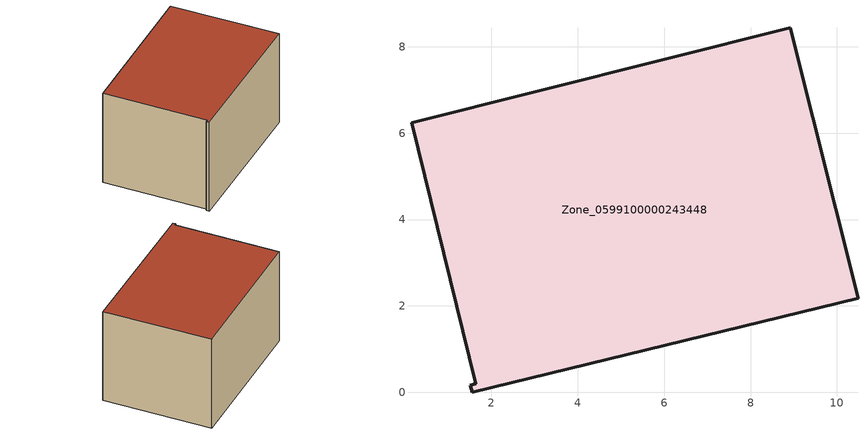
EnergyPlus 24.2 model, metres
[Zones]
Zone_0599100000243448
 floor ground (C_G): 1.51,0.16 1.64,0.19 0.15,6.24 8.92,8.44 10.49,2.17 1.55,0 z0
 wall outside (C_F): 10.49,2.17 8.92,8.44 0.15,6.24 1.64,0.19 1.51,0.16 1.55,0 10.49,2.17 z0:5.87
 roof outside (C_R): 1.64,0.19 1.51,0.16 1.55,0 10.49,2.17 8.92,8.44 0.15,6.24 z5.87
[BUILDING]
Pand.0599100000243448: North Axis=0; Terrain=City; Loads Convergence Tolerance Value=0.04; Temperature Convergence Tolerance Value=0.4; Solar Distribution=FullExterior; Maximum Number of Warmup Days=25; Minimum Number of Warmup Days=1
[Site:Location]
Rotterdam.The.Hague.AP_ZH_NLD Design_Conditions: Latitude=51.96; Longitude=4.45; Time Zone=1; Elevation=-4.5
[SITE:GROUNDTEMPERATURE:BUILDINGSURFACE]
18, 18, 18, 18, 18, 18, 18, 18, 18, 18, 18, 18
[MATERIAL] Thermal Absorptance=0.9; Solar Absorptance=0.7; Visible Absorptance=0.7
Name | Roughness | Thickness | Conductivity | Density | Specific Heat
G.TC.1946-1964 | MediumSmooth | 0.15 | 1 | 540 | 1210
F.TC.1946-1964 | Rough | 0.3 | 0.857143 | 1920 | 840
R.TC.1946-1964 | MediumRough | 0.2 | 0.235294 | 1500 | 1000
[CONSTRUCTION]
C_G: G.TC.1946-1964
C_F: F.TC.1946-1964
C_R: R.TC.1946-1964
[ZONE]
Zone_0599100000243448: Type=1; Multiplier=1; Ceiling Height=Autocalculate; Volume=Autocalculate; Floor Area=autocalculate; Part of Total Floor Area=Yes
[ZONEINFILTRATION:DESIGNFLOWRATE]
Infil_Zone_0599100000243448: Zone or ZoneList or Space or SpaceList=Zone_0599100000243448; Schedule=AlwaysOn; Design Flow Rate Calculation Method=Flow/Area; Flow Rate per Floor Area=0.003; Constant Term Coefficient=1; Temperature Term Coefficient=0; Velocity Term Coefficient=0; Velocity Squared Term Coefficient=0
[HVACTEMPLATE:ZONE:IDEALLOADSAIRSYSTEM]
Zone_0599100000243448: Maximum Heating Supply Air Temperature=50; Minimum Cooling Supply Air Temperature=13; Maximum Heating Supply Air Humidity Ratio=0.0156; Minimum Cooling Supply Air Humidity Ratio=0.0077; Heating Limit=NoLimit; Cooling Limit=NoLimit; Dehumidification Control Type=ConstantSensibleHeatRatio; Cooling Sensible Heat Ratio=0.7; Dehumidification Setpoint=60; Humidification Control Type=None; Humidification Setpoint=30; Outdoor Air Method=None; Outdoor Air Flow Rate per Person=0.00944; Outdoor Air Flow Rate per Zone Floor Area=0; Outdoor Air Flow Rate per Zone=0; Demand Controlled Ventilation Type=None; Outdoor Air Economizer Type=NoEconomizer; Heat Recovery Type=None; Sensible Heat Recovery Effectiveness=0.7; Latent Heat Recovery Effectiveness=0.65
[ZONECONTROL:THERMOSTAT]
ThermostatControl_Zone_0599100000243448: Zone or ZoneList=Zone_0599100000243448; Control Type Schedule=DualSetpointControlType; Control 1=Thermostat_Zone_0599100000243448; Temperature Difference Between Cutout And Setpoint=0
[THERMOSTATSETPOINT:DUALSETPOINT]
Thermostat_Zone_0599100000243448: Heating Setpoint Temperature Schedule=HeatingSetpoint_Zone_0599100000243448; Cooling Setpoint Temperature Schedule=CoolingSetpoint_Zone_0599100000243448
[SCHEDULE:COMPACT]
HeatingSetpoint_Zone_0599100000243448: Through: 12/31, For: AllDays, Until: 24:00, 21
CoolingSetpoint_Zone_0599100000243448: Through: 12/31, For: AllDays, Until: 24:00, 24
DualSetpointControlType: Through: 12/31, For: AllDays, Until: 24:00, 4
AlwaysOn: Through: 12/31, For: AllDays, Until: 24:00, 1
